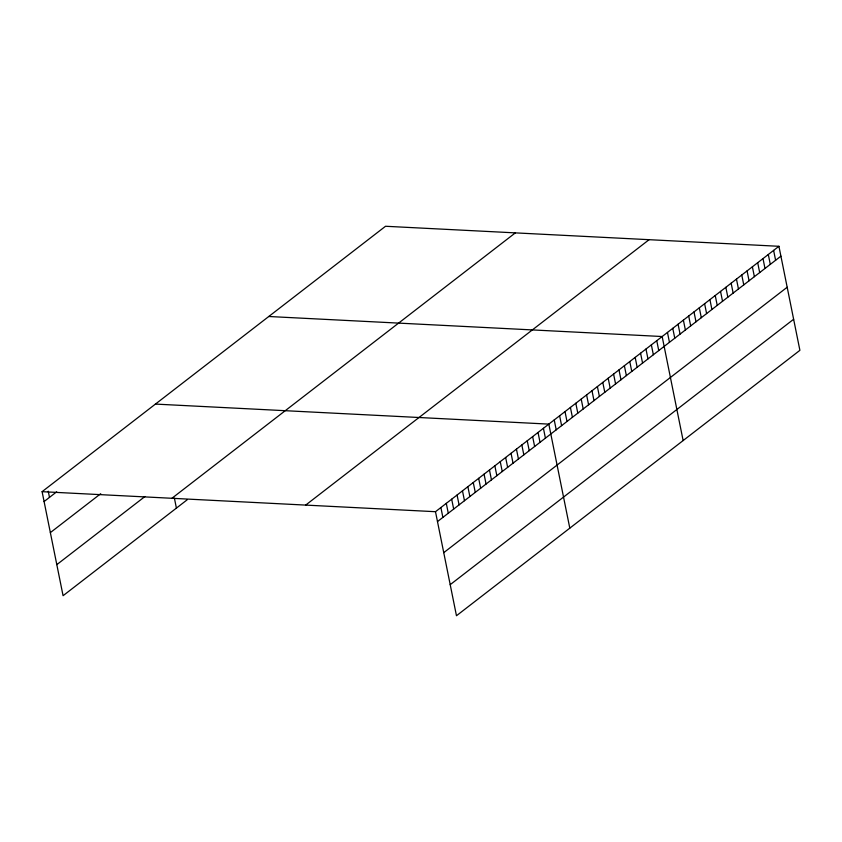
<?xml version="1.0" encoding="UTF-8"?>
<svg xmlns="http://www.w3.org/2000/svg" width="842" height="842" viewBox="0 0 842 842"><rect width="100%" height="100%" fill="white"/><g stroke="black" fill="none" stroke-linecap="round" stroke-linejoin="round"><path stroke-width="1.26" d="M187.198 499.78L63.076 595.704L42.1 491.675L385.531 226.266L778.924 246.296L799.9 350.325L456.469 615.734L435.493 511.704L778.924 246.296M44.089 501.548L56.688 491.812M50.352 532.618L100.724 493.696M56.814 564.635L144.961 496.517M171.915 498.285L515.346 232.876M305.678 505.095L649.098 239.686M437.482 521.577L780.913 256.168M443.755 552.647L787.175 287.238M450.207 584.664L793.638 319.255M268.766 316.497L662.159 336.526L683.136 440.566M155.433 404.086L548.826 424.115L569.802 528.155M42.1 491.675L435.493 511.704M773.619 250.39L775.608 260.273M768.304 254.495L770.304 264.367M762.999 258.599L764.989 268.472M757.695 262.693L759.684 272.576M752.38 266.798L754.379 276.671M747.075 270.903L749.064 280.775M741.77 275.008L743.76 284.88M736.466 279.102L738.455 288.985M731.151 283.207L733.15 293.079M725.846 287.311L727.835 297.184M720.542 291.406L722.531 301.289M715.237 295.51L717.226 305.383M709.922 299.615L711.911 309.488M704.617 303.72L706.606 313.592M699.313 307.814L701.302 317.697M693.997 311.919L695.997 321.791M688.693 316.024L690.682 325.896M683.388 320.128L685.377 330.001M678.084 324.223L680.073 334.106M672.769 328.327L674.768 338.2M667.464 332.432L669.453 342.305M656.76 340.705L658.749 350.577M651.361 344.873L653.35 354.745M645.972 349.041L647.961 358.913M640.573 353.208L642.562 363.091M635.173 357.387L637.162 367.259M629.774 361.555L631.763 371.427M624.375 365.723L626.374 375.606M618.986 369.901L620.975 379.774M613.586 374.069L615.576 383.941M608.187 378.237L610.176 388.109M602.788 382.405L604.788 392.288M597.399 386.583L599.388 396.456M592 390.751L593.989 400.624M586.6 394.919L588.59 404.792M581.201 399.087L583.201 408.97M575.812 403.265L577.801 413.138M570.413 407.433L572.402 417.306M565.014 411.601L567.003 421.484M559.614 415.78L561.614 425.652M554.225 419.947L556.215 429.82M543.427 428.283L545.416 438.166M538.027 432.462L540.027 442.334M532.639 436.63L534.628 446.502M527.239 440.798L529.229 450.67M521.84 444.965L523.829 454.848M516.441 449.144L518.44 459.016M511.052 453.312L513.041 463.184M505.653 457.48L507.642 467.363M500.253 461.658L502.242 471.531M494.854 465.826L496.854 475.698M489.465 469.994L491.454 479.866M484.066 474.162L486.055 484.045M478.666 478.34L480.656 488.213M473.267 482.508L475.267 492.381M467.878 486.676L469.868 496.548M462.479 490.844L464.468 500.727M457.08 495.022L459.069 504.895M451.68 499.19L453.68 509.063M446.292 503.358L448.281 513.231M440.892 507.526L442.881 517.409M174.399 498.138L176.41 508.126M48.247 491.202L49.489 497.38"/></g></svg>
